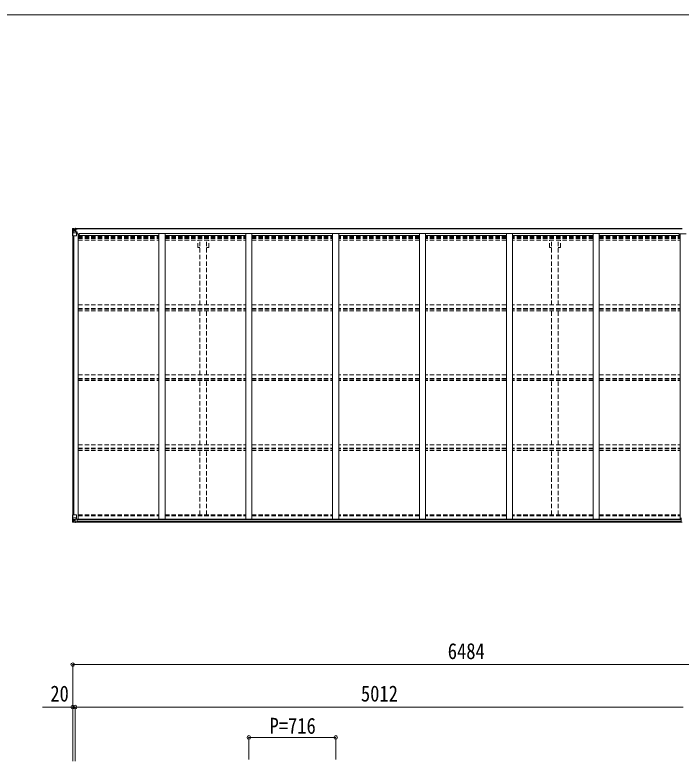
# Model space of a CAD drawing. Units: millimetres at full size, sheet at 1:30. Extents: x -8432 to 8432, y -5820 to 5820.
# Drawn here: x -407 to 5085, y -334 to 5820 of the extents above; entities that cross this region are included whole.
import ezdxf
from ezdxf.enums import TextEntityAlignment as Align

# ---------------------------------------------------------------- set-up
doc = ezdxf.new("R2010")
doc.units = ezdxf.units.MM
doc.header["$LTSCALE"] = 30
doc.header["$PDMODE"] = 32
doc.header["$PDSIZE"] = 30
doc.linetypes.add('DASHED1', pattern=[1.8, 1.2, -0.6])
for name, color, linetype, lineweight in [('0-3_ELV2', 4, 'Continuous', 9), ('0-4_TABLE1', 6, 'Continuous', 9), ('0-6_OTH_LINE', 6, 'Continuous', 9), ('F-0_240', 7, 'Continuous', 9)]:
    doc.layers.add(name, color=color, linetype=linetype, lineweight=lineweight)
doc.styles.add('ＭＳ ゴシック', font='')
doc.styles.get('ＭＳ ゴシック').set_extended_font_data('MS Gothic')

msp = doc.modelspace()

# ---------------------------------------------------------------- linework, layer by layer
at = {"layer": '0-3_ELV2'}
for p, q in [((90.87, 4057.95), (5094.87, 4057.95)), ((90.87, 4055.8), (5094.87, 4055.8)), ((114.37, 4015.83), (101.37, 4015.83)), ((114.37, 4015.83), (114.37, 1661.85)), ((114.37, 4002.15), (780.37, 4002.15)), ((121.87, 4002.15), (121.87, 4017.66)), ((121.87, 4017.66), (5068.87, 4017.66)), ((780.37, 4017.65), (780.37, 1661.85)), ((830.37, 4017.65), (830.37, 1661.85)), ((830.37, 4002.15), (1496.37, 4002.15)), ((1496.37, 4017.65), (1496.37, 1661.85)), ((1546.37, 4017.65), (1546.37, 1661.85)), ((1546.37, 4002.15), (2212.37, 4002.15)), ((2212.37, 4017.65), (2212.37, 1661.85)), ((2262.37, 4017.65), (2262.37, 1661.85)), ((2928.37, 4002.15), (2262.37, 4002.15)), ((2928.37, 4017.65), (2928.37, 1661.85)), ((2978.37, 4017.65), (2978.37, 1661.85)), ((3644.37, 4002.15), (2978.37, 4002.15)), ((3644.37, 4017.65), (3644.37, 1661.85)), ((3694.37, 4017.65), (3694.37, 1661.85)), ((4360.37, 4002.15), (3694.37, 4002.15)), ((4360.37, 4017.65), (4360.37, 1661.85)), ((4410.37, 4017.65), (4410.37, 1661.85)), ((4410.37, 4002.15), (5076.37, 4002.15)), ((5068.87, 4002.15), (5068.87, 4017.66)), ((5076.37, 1661.85), (5076.37, 4015.83)), ((5076.37, 4015.83), (5126.37, 4015.83)), ((69.37, 3997.18), (69.37, 1697.87)), ((79.07, 3997.18), (79.07, 1697.87)), ((94.11, 1661.85), (5084.87, 1661.85)), ((95.87, 1636.08), (5094.87, 1636.08)), ((105.87, 1659.59), (5084.87, 1659.59)), ((105.87, 1643.97), (5084.87, 1643.97))]:
    msp.add_line(p, q, dxfattribs=at)
at = {"layer": '0-3_ELV2', "linetype": 'DASHED1'}
for p, q in [((114.37, 3993.75), (780.37, 3993.75)), ((114.37, 3985.55), (780.37, 3985.55)), ((114.37, 3981.63), (780.37, 3981.63)), ((114.37, 3976.55), (780.37, 3976.55)), ((114.37, 3963.54), (780.37, 3963.54)), ((830.37, 3993.75), (1496.37, 3993.75)), ((830.37, 3985.55), (1496.37, 3985.55)), ((830.37, 3981.63), (1496.37, 3981.63)), ((830.37, 3976.55), (1496.37, 3976.55)), ((830.37, 3963.54), (1496.37, 3963.54)), ((1100.17, 3901.95), (1100.17, 3963.54)), ((1117.87, 3427.8), (1117.87, 3963.54)), ((1172.87, 3427.8), (1172.87, 3963.54)), ((1190.57, 3901.95), (1190.57, 3963.54)), ((1546.37, 3993.75), (2212.37, 3993.75)), ((1546.37, 3985.55), (2212.37, 3985.55)), ((1546.37, 3981.63), (2212.37, 3981.63)), ((1546.37, 3976.55), (2212.37, 3976.55)), ((1546.37, 3963.54), (2212.37, 3963.54)), ((2928.37, 3993.75), (2262.37, 3993.75)), ((2928.37, 3985.55), (2262.37, 3985.55)), ((2928.37, 3981.63), (2262.37, 3981.63)), ((2928.37, 3976.55), (2262.37, 3976.55)), ((2928.37, 3963.54), (2262.37, 3963.54)), ((3644.37, 3993.75), (2978.37, 3993.75)), ((3644.37, 3985.55), (2978.37, 3985.55)), ((3644.37, 3981.63), (2978.37, 3981.63)), ((3644.37, 3976.55), (2978.37, 3976.55)), ((3644.37, 3963.54), (2978.37, 3963.54)), ((4360.37, 3993.75), (3694.37, 3993.75)), ((4360.37, 3985.55), (3694.37, 3985.55)), ((4360.37, 3981.63), (3694.37, 3981.63)), ((4360.37, 3976.55), (3694.37, 3976.55)), ((4360.37, 3963.54), (3694.37, 3963.54)), ((4000.17, 3901.95), (4000.17, 3963.54)), ((4017.87, 3427.8), (4017.87, 3963.54)), ((4072.87, 3427.8), (4072.87, 3963.54)), ((4090.57, 3901.95), (4090.57, 3963.54)), ((4410.37, 3993.75), (5076.37, 3993.75)), ((4410.37, 3985.55), (5076.37, 3985.55)), ((4410.37, 3981.63), (5076.37, 3981.63)), ((4410.37, 3976.55), (5076.37, 3976.55)), ((4410.37, 3963.54), (5076.37, 3963.54)), ((1100.17, 3901.95), (1117.87, 3901.95)), ((1172.87, 3901.95), (1190.57, 3901.95)), ((4000.17, 3901.95), (4017.87, 3901.95)), ((4072.87, 3901.95), (4090.57, 3901.95)), ((114.37, 3427.8), (780.34, 3427.8)), ((114.37, 3398.07), (780.34, 3398.07)), ((114.37, 3393.52), (780.34, 3393.52)), ((830.37, 3427.8), (1496.34, 3427.8)), ((830.37, 3398.07), (1496.34, 3398.07)), ((830.37, 3393.52), (1496.34, 3393.52)), ((1546.37, 3427.8), (2212.34, 3427.8)), ((1546.37, 3398.07), (2212.34, 3398.07)), ((1546.37, 3393.52), (2212.34, 3393.52)), ((2928.37, 3427.8), (2262.37, 3427.8)), ((2928.37, 3398.07), (2262.37, 3398.07)), ((2928.37, 3393.52), (2262.37, 3393.52)), ((3644.37, 3427.8), (2978.37, 3427.8)), ((3644.37, 3398.07), (2978.37, 3398.07)), ((3644.37, 3393.52), (2978.37, 3393.52)), ((4360.34, 3427.8), (3694.37, 3427.8)), ((4360.34, 3398.07), (3694.37, 3398.07)), ((4360.34, 3393.52), (3694.37, 3393.52)), ((4410.37, 3427.8), (5076.37, 3427.8)), ((4410.37, 3398.07), (5076.37, 3398.07)), ((4410.37, 3393.52), (5076.37, 3393.52)), ((114.37, 3380.51), (780.34, 3380.51)), ((830.37, 3380.51), (1496.34, 3380.51)), ((1117.87, 2851.6), (1117.87, 3380.51)), ((1172.87, 2851.6), (1172.87, 3380.51)), ((1546.37, 3380.51), (2212.34, 3380.51)), ((2928.37, 3380.51), (2262.37, 3380.51)), ((3644.37, 3380.51), (2978.37, 3380.51)), ((4360.34, 3380.51), (3694.37, 3380.51)), ((4017.87, 2851.6), (4017.87, 3380.51)), ((4072.87, 2851.6), (4072.87, 3380.51)), ((4410.37, 3380.51), (5076.37, 3380.51)), ((114.37, 2851.73), (780.34, 2851.73)), ((830.37, 2851.73), (1496.34, 2851.73)), ((1546.37, 2851.73), (2212.34, 2851.73)), ((2928.37, 2851.73), (2262.37, 2851.73)), ((3644.37, 2851.73), (2978.37, 2851.73)), ((4360.34, 2851.73), (3694.37, 2851.73)), ((4410.37, 2851.73), (5076.37, 2851.73)), ((114.37, 2821.99), (780.34, 2821.99)), ((114.37, 2817.44), (780.34, 2817.44)), ((114.37, 2804.43), (780.34, 2804.43)), ((830.37, 2821.99), (1496.34, 2821.99)), ((830.37, 2817.44), (1496.34, 2817.44)), ((830.37, 2804.43), (1496.34, 2804.43)), ((1117.87, 2275.52), (1117.87, 2803.24)), ((1172.87, 2275.52), (1172.87, 2803.24)), ((1546.37, 2821.99), (2212.34, 2821.99)), ((1546.37, 2817.44), (2212.34, 2817.44)), ((1546.37, 2804.43), (2212.34, 2804.43)), ((2928.37, 2821.99), (2262.37, 2821.99)), ((2928.37, 2817.44), (2262.37, 2817.44)), ((2928.37, 2804.43), (2262.37, 2804.43)), ((3644.37, 2821.99), (2978.37, 2821.99)), ((3644.37, 2817.44), (2978.37, 2817.44)), ((3644.37, 2804.43), (2978.37, 2804.43)), ((4360.34, 2821.99), (3694.37, 2821.99)), ((4360.34, 2817.44), (3694.37, 2817.44)), ((4360.34, 2804.43), (3694.37, 2804.43)), ((4017.87, 2275.52), (4017.87, 2803.24)), ((4072.87, 2275.52), (4072.87, 2803.24)), ((4410.37, 2821.99), (5076.37, 2821.99)), ((4410.37, 2817.44), (5076.37, 2817.44)), ((4410.37, 2804.43), (5076.37, 2804.43)), ((114.37, 2275.65), (780.34, 2275.65)), ((114.37, 2245.91), (780.34, 2245.91)), ((114.37, 2241.36), (780.34, 2241.36)), ((114.37, 2228.35), (780.34, 2228.35)), ((830.37, 2275.65), (1496.34, 2275.65)), ((830.37, 2245.91), (1496.34, 2245.91)), ((830.37, 2241.36), (1496.34, 2241.36)), ((830.37, 2228.35), (1496.34, 2228.35)), ((1117.87, 1698.02), (1117.87, 2227.16)), ((1172.87, 1698.02), (1172.87, 2227.16)), ((1546.37, 2275.65), (2212.34, 2275.65)), ((1546.37, 2245.91), (2212.34, 2245.91)), ((1546.37, 2241.36), (2212.34, 2241.36)), ((1546.37, 2228.35), (2212.34, 2228.35)), ((2928.37, 2275.65), (2262.37, 2275.65)), ((2928.37, 2245.91), (2262.37, 2245.91)), ((2928.37, 2241.36), (2262.37, 2241.36)), ((2928.37, 2228.35), (2262.37, 2228.35)), ((3644.37, 2275.65), (2978.37, 2275.65)), ((3644.37, 2245.91), (2978.37, 2245.91)), ((3644.37, 2241.36), (2978.37, 2241.36)), ((3644.37, 2228.35), (2978.37, 2228.35)), ((4360.34, 2275.65), (3694.37, 2275.65)), ((4360.34, 2245.91), (3694.37, 2245.91)), ((4360.34, 2241.36), (3694.37, 2241.36)), ((4360.34, 2228.35), (3694.37, 2228.35)), ((4017.87, 1698.02), (4017.87, 2227.16)), ((4072.87, 1698.02), (4072.87, 2227.16)), ((4410.37, 2275.65), (5076.37, 2275.65)), ((4410.37, 2245.91), (5076.37, 2245.91)), ((4410.37, 2241.36), (5076.37, 2241.36)), ((4410.37, 2228.35), (5076.37, 2228.35)), ((114.37, 1698.02), (780.37, 1698.02)), ((114.37, 1689.68), (780.37, 1689.68)), ((830.37, 1698.02), (1496.37, 1698.02)), ((830.37, 1689.68), (1496.37, 1689.68)), ((1546.37, 1698.02), (2212.37, 1698.02)), ((1546.37, 1689.68), (2212.37, 1689.68)), ((2928.37, 1698.02), (2262.37, 1698.02)), ((2928.37, 1689.68), (2262.37, 1689.68)), ((3644.37, 1698.02), (2978.37, 1698.02)), ((3644.37, 1689.68), (2978.37, 1689.68)), ((4360.37, 1698.02), (3694.37, 1698.02)), ((4360.37, 1689.68), (3694.37, 1689.68)), ((4410.37, 1698.02), (5076.37, 1698.02)), ((4410.37, 1689.68), (5076.37, 1689.68))]:
    msp.add_line(p, q, dxfattribs=at)
at = {"layer": '0-4_TABLE1'}
for p, q in [((67.37, 4057.89), (67.37, 3997.18)), ((95.87, 4060.58), (68.31, 4058.89)), ((68.31, 4058.85), (68.31, 4058.88)), ((77.28, 4059.28), (69.36, 4058.8)), ((70.22, 4057.83), (70.22, 4057.76)), ((70.22, 3997.18), (70.22, 4057.76)), ((70.76, 4024.06), (74.9, 4036.15)), ((70.76, 4024.06), (77.37, 4023.85)), ((74.19, 4054.39), (71.45, 4058.06)), ((75.04, 4050.88), (77.37, 4050.94)), ((75.04, 4037.41), (75.04, 4050.88)), ((77.37, 4037.38), (75.04, 4037.41)), ((89.37, 4060.06), (77.37, 4059.28)), ((90.87, 4050.94), (77.37, 4050.94)), ((90.87, 4037.38), (77.37, 4037.38)), ((77.37, 4037.38), (77.37, 4037.38)), ((77.37, 4023.85), (101.37, 4023.85)), ((82.85, 4043.74), (82.85, 4042.78)), ((89.37, 4034.08), (89.37, 4060.18)), ((89.37, 4059.29), (95.87, 4059.69)), ((90.87, 4054.47), (89.37, 4054.47)), ((90.2, 4033.82), (100.55, 4032.17)), ((90.2, 4033.19), (90.2, 4033.82)), ((100.55, 4031.54), (90.2, 4033.19)), ((95.87, 4058.77), (90.87, 4058.68)), ((99.37, 4054.11), (90.87, 4054.11)), ((94.87, 4049.18), (90.87, 4049.18)), ((94.87, 4040.98), (90.87, 4040.98)), ((90.98, 4052.81), (94.87, 4052.81)), ((91.37, 4055.14), (91.37, 4053.18)), ((99.37, 4055.14), (91.37, 4055.14)), ((99.37, 4055.11), (91.37, 4055.11)), ((91.37, 4053.18), (101.37, 4053.27)), ((91.37, 4053.02), (91.37, 4053.18)), ((106.37, 4053.15), (91.37, 4053.02)), ((94.87, 4033.08), (94.87, 4053.04)), ((95.87, 4057.95), (95.87, 4060.58)), ((99.37, 4054.11), (99.37, 4055.8)), ((100.55, 4032.17), (100.55, 4031.54)), ((100.82, 4032.09), (105.87, 4032.05)), ((100.87, 4058.38), (100.87, 4057.95)), ((101.17, 4058.38), (100.87, 4058.38)), ((101.17, 4058.38), (102.86, 4057.95)), ((101.37, 4054.88), (107.37, 4054.88)), ((101.37, 3998.18), (101.37, 4031.28)), ((105.87, 4030.33), (101.37, 4030.3)), ((105.87, 4020.18), (101.37, 4020.18)), ((104.87, 4032.06), (104.87, 4030.32)), ((105.87, 4015.83), (105.87, 4032.05)), ((106.37, 4055.8), (106.37, 4054.88)), ((107.37, 4053.2), (107.37, 4055.8)), ((67.37, 3997.18), (100.37, 3997.18)), ((67.37, 1697.87), (100.37, 1697.87)), ((67.37, 1637.16), (67.37, 1697.87)), ((70.22, 1697.87), (70.22, 1637.29)), ((70.76, 1670.99), (77.37, 1671.2)), ((70.76, 1670.99), (74.9, 1658.91)), ((77.37, 1671.2), (101.37, 1671.2)), ((89.37, 1661.66), (95.87, 1661.66)), ((89.37, 1661.66), (89.37, 1634.87)), ((100.55, 1663.52), (90.2, 1661.86)), ((90.2, 1661.86), (90.2, 1661.66)), ((92.9, 1661.66), (100.55, 1662.88)), ((95.87, 1661.66), (104.87, 1661.63)), ((100.55, 1662.88), (100.55, 1663.52)), ((101.37, 1696.87), (101.37, 1663.77)), ((5084.87, 1639.94), (5084.87, 1672.26)), ((68.31, 1636.21), (68.31, 1636.16)), ((77.28, 1635.78), (69.36, 1636.25)), ((70.22, 1637.22), (70.22, 1637.29)), ((74.19, 1640.66), (71.45, 1637)), ((77.37, 1657.67), (75.04, 1657.64)), ((75.04, 1657.64), (75.04, 1644.17)), ((75.04, 1644.17), (77.37, 1644.11)), ((77.37, 1657.67), (77.37, 1657.67)), ((89.37, 1657.67), (77.37, 1657.67)), ((77.37, 1644.11), (89.37, 1644.11)), ((89.37, 1634.99), (77.37, 1635.77)), ((81.89, 1651.31), (81.89, 1652.27)), ((95.87, 1634.47), (95.87, 1640.42)), ((104.87, 1639.85), (95.87, 1639.79)), ((105.87, 1660.72), (105.87, 1640.56)), ((5084.87, 1639.94), (5084.87, 1639.91))]:
    msp.add_line(p, q, dxfattribs=at)
for points in [[(80.93, 4044.7), (79.97, 4044.7), (79.97, 4045.66), (80.93, 4045.66)], [(81.89, 4046.62), (81.89, 4047.58), (82.85, 4047.58), (82.85, 4046.62)], [(82.85, 4042.78), (81.89, 4042.78), (81.89, 4043.74)], [(83.81, 4045.66), (84.77, 4045.66), (84.77, 4044.7), (83.81, 4044.7)], [(95.87, 4059.18), (90.87, 4059.18), (90.87, 4033.72)], [(101.37, 4054.88), (101.37, 4053.26), (107.37, 4053.31)], [(68.31, 1636.16), (77.37, 1635.61), (95.87, 1634.47)], [(80.93, 1649.39), (79.97, 1649.39), (79.97, 1650.35), (80.93, 1650.35)], [(81.89, 1652.27), (82.85, 1652.27), (82.85, 1651.31)], [(82.85, 1648.43), (82.85, 1647.47), (81.89, 1647.47), (81.89, 1648.43)], [(83.81, 1650.35), (84.77, 1650.35), (84.77, 1649.39), (83.81, 1649.39)], [(105.87, 1640.56), (105.86, 1640.46), (95.87, 1640.42)]]:
    msp.add_lwpolyline(points, dxfattribs=at)
for centre in [(82.37, 4045.18), (82.37, 1649.87)]:
    msp.add_circle(centre, 5.3, dxfattribs=at)
for centre, radius, start, end in [((68.37, 4057.89), 0.999, 93.4424, 179.95083), ((68.37, 4057.89), 1, 93.50017, 180.00079), ((68.37, 4057.85), 0.999, 93.4424, 179.95083), ((69.53, 4071.5), 12.7, 269.24466, 275.10311), ((71.5, 4057.89), 1.28, 131.17831, 182.45895), ((80.93, 4046.62), 0.96, 270, 0), ((80.93, 4043.74), 0.96, 0, 90), ((83.81, 4046.62), 0.96, 180, 270), ((83.81, 4043.74), 0.96, 90, 180), ((90.31, 4034.75), 0.937, 182.32209, 263.26766), ((90.31, 4034.12), 0.937, 182.32209, 263.26766), ((91.37, 4055.64), 0.5, 179.99802, 269.99691), ((91.37, 4055.61), 0.5, 180.00109, 270.00109), ((91.37, 4052.68), 0.5, 90.52895, 180.04464), ((91.39, 4052.51), 0.513, 91.88028, 181.04707), ((100.44, 4031.24), 0.937, 2.32209, 83.26766), ((100.44, 4030.6), 0.937, 2.32209, 83.26766), ((106.51, 4060.84), 7.69, 268.96999, 276.43426), ((100.37, 3998.18), 1, 270, 0), ((90.31, 1660.93), 0.937, 96.73234, 129.06602), ((100.37, 1696.87), 1, 0, 90), ((100.44, 1664.45), 0.937, 276.73234, 357.67791), ((100.44, 1663.81), 0.937, 276.73234, 357.67791), ((5085.87, 1672.26), 1, 90, 180), ((68.37, 1637.2), 0.999, 180.04917, 266.5576), ((68.37, 1637.16), 0.999, 180.04917, 266.5576), ((68.37, 1637.16), 1, 179.99921, 266.49983), ((69.53, 1623.55), 12.7, 84.89689, 90.75534), ((71.5, 1637.16), 1.28, 177.54105, 228.82169), ((80.93, 1651.31), 0.96, 270, 0), ((80.93, 1648.43), 0.96, 0, 90), ((83.81, 1651.31), 0.96, 180, 270), ((83.81, 1648.43), 0.96, 90, 180)]:
    msp.add_arc(centre, radius, start, end, dxfattribs=at)
for centre, major_axis, ratio, start_param, end_param in [((269.31, 4071.2), (201, 12.36), 0.060933, 3.1373463, 3.1378449), ((70.31, 4058.97), (2, 0.12), 0.060933, 3.1378449, 4.2119296), ((71.48, 4026.41), (0.85, 2.32), 0.403757, 2.3087461, 3.2744049), ((70.5, 4055.87), (-0.02, 3), 0.466854, 5.5234897, 6.1575023), ((72.17, 4050.8), (0.03, 5), 0.573921, 4.7320603, 5.5159136), ((73.64, 4037.43), (0, 3), 0.468246, 4.2703918, 4.7058971), ((-4.38, 4050.94), (81.75, 0), 0.061163, 0, 0.0007725), ((71.48, 1668.64), (0.85, -2.32), 0.403757, 3.0087805, 3.9744392), ((104.87, 1660.72), (1, -0.021), 0.906239, 0.0187047, 1.589501), ((70.31, 1636.08), (2, -0.12), 0.060933, 2.0712557, 3.1453404), ((269.31, 1623.85), (201, -12.36), 0.060933, 3.1453404, 3.145839), ((70.5, 1639.18), (-0.02, -3), 0.466854, 0.125683, 0.7596956), ((72.17, 1644.25), (0.03, -5), 0.573921, 0.7672717, 1.551125), ((73.64, 1657.62), (0, -3), 0.468246, 1.5772882, 2.0127935), ((-4.38, 1644.11), (81.75, 0), 0.061163, 6.2824128, 6.2831853), ((104.87, 1640.55), (1, 0.012), 0.707053, 4.7036637, 6.124411)]:
    msp.add_ellipse(centre, major_axis=major_axis, ratio=ratio, start_param=start_param, end_param=end_param, dxfattribs=at)
at = {"layer": '0-6_OTH_LINE'}
for p, q in [((69.37, 461.87), (69.37, -330.78)), ((69.37, 461.87), (6553.37, 461.87)), ((69.37, 111.87), (69.37, -333.54)), ((69.37, 111.87), (89.37, 111.87)), ((89.37, 111.87), (89.37, -333.54)), ((89.37, 111.87), (5101.37, 111.87)), ((1521.37, -138.13), (1521.37, -320.58)), ((1521.37, -138.13), (2237.37, -138.13)), ((2237.37, -138.13), (2237.37, -320.58))]:
    msp.add_line(p, q, dxfattribs=at)
at = {"layer": '0-6_OTH_LINE', "lineweight": 18}
msp.add_line((69.37, 111.87), (-179.46, 111.87), dxfattribs=at)
at = {"layer": '0-6_OTH_LINE'}
for p in [(69.37, 461.87), (69.37, 111.87), (89.37, 111.87), (1521.37, -138.13), (2237.37, -138.13)]:
    msp.add_point(p, dxfattribs=at)
at = {"layer": 'F-0_240', "color": 5}
msp.add_line((-8432.06, 5820), (8007.94, 5820), dxfattribs=at)

# ---------------------------------------------------------------- texts
at = {"layer": '0-6_OTH_LINE', "color": 7, "style": 'ＭＳ ゴシック', "width": 0.85}
for s, p in [('6484', (3161.37, 467.87)), ('20', (-115.22, 117.49)), ('5012', (2445.37, 117.87)), ('P=716', (1691.87, -148.13))]:
    msp.add_text(s, height=132, dxfattribs=at).set_placement(p, align=Align.BOTTOM_LEFT)

doc.saveas('drawing.dxf')
